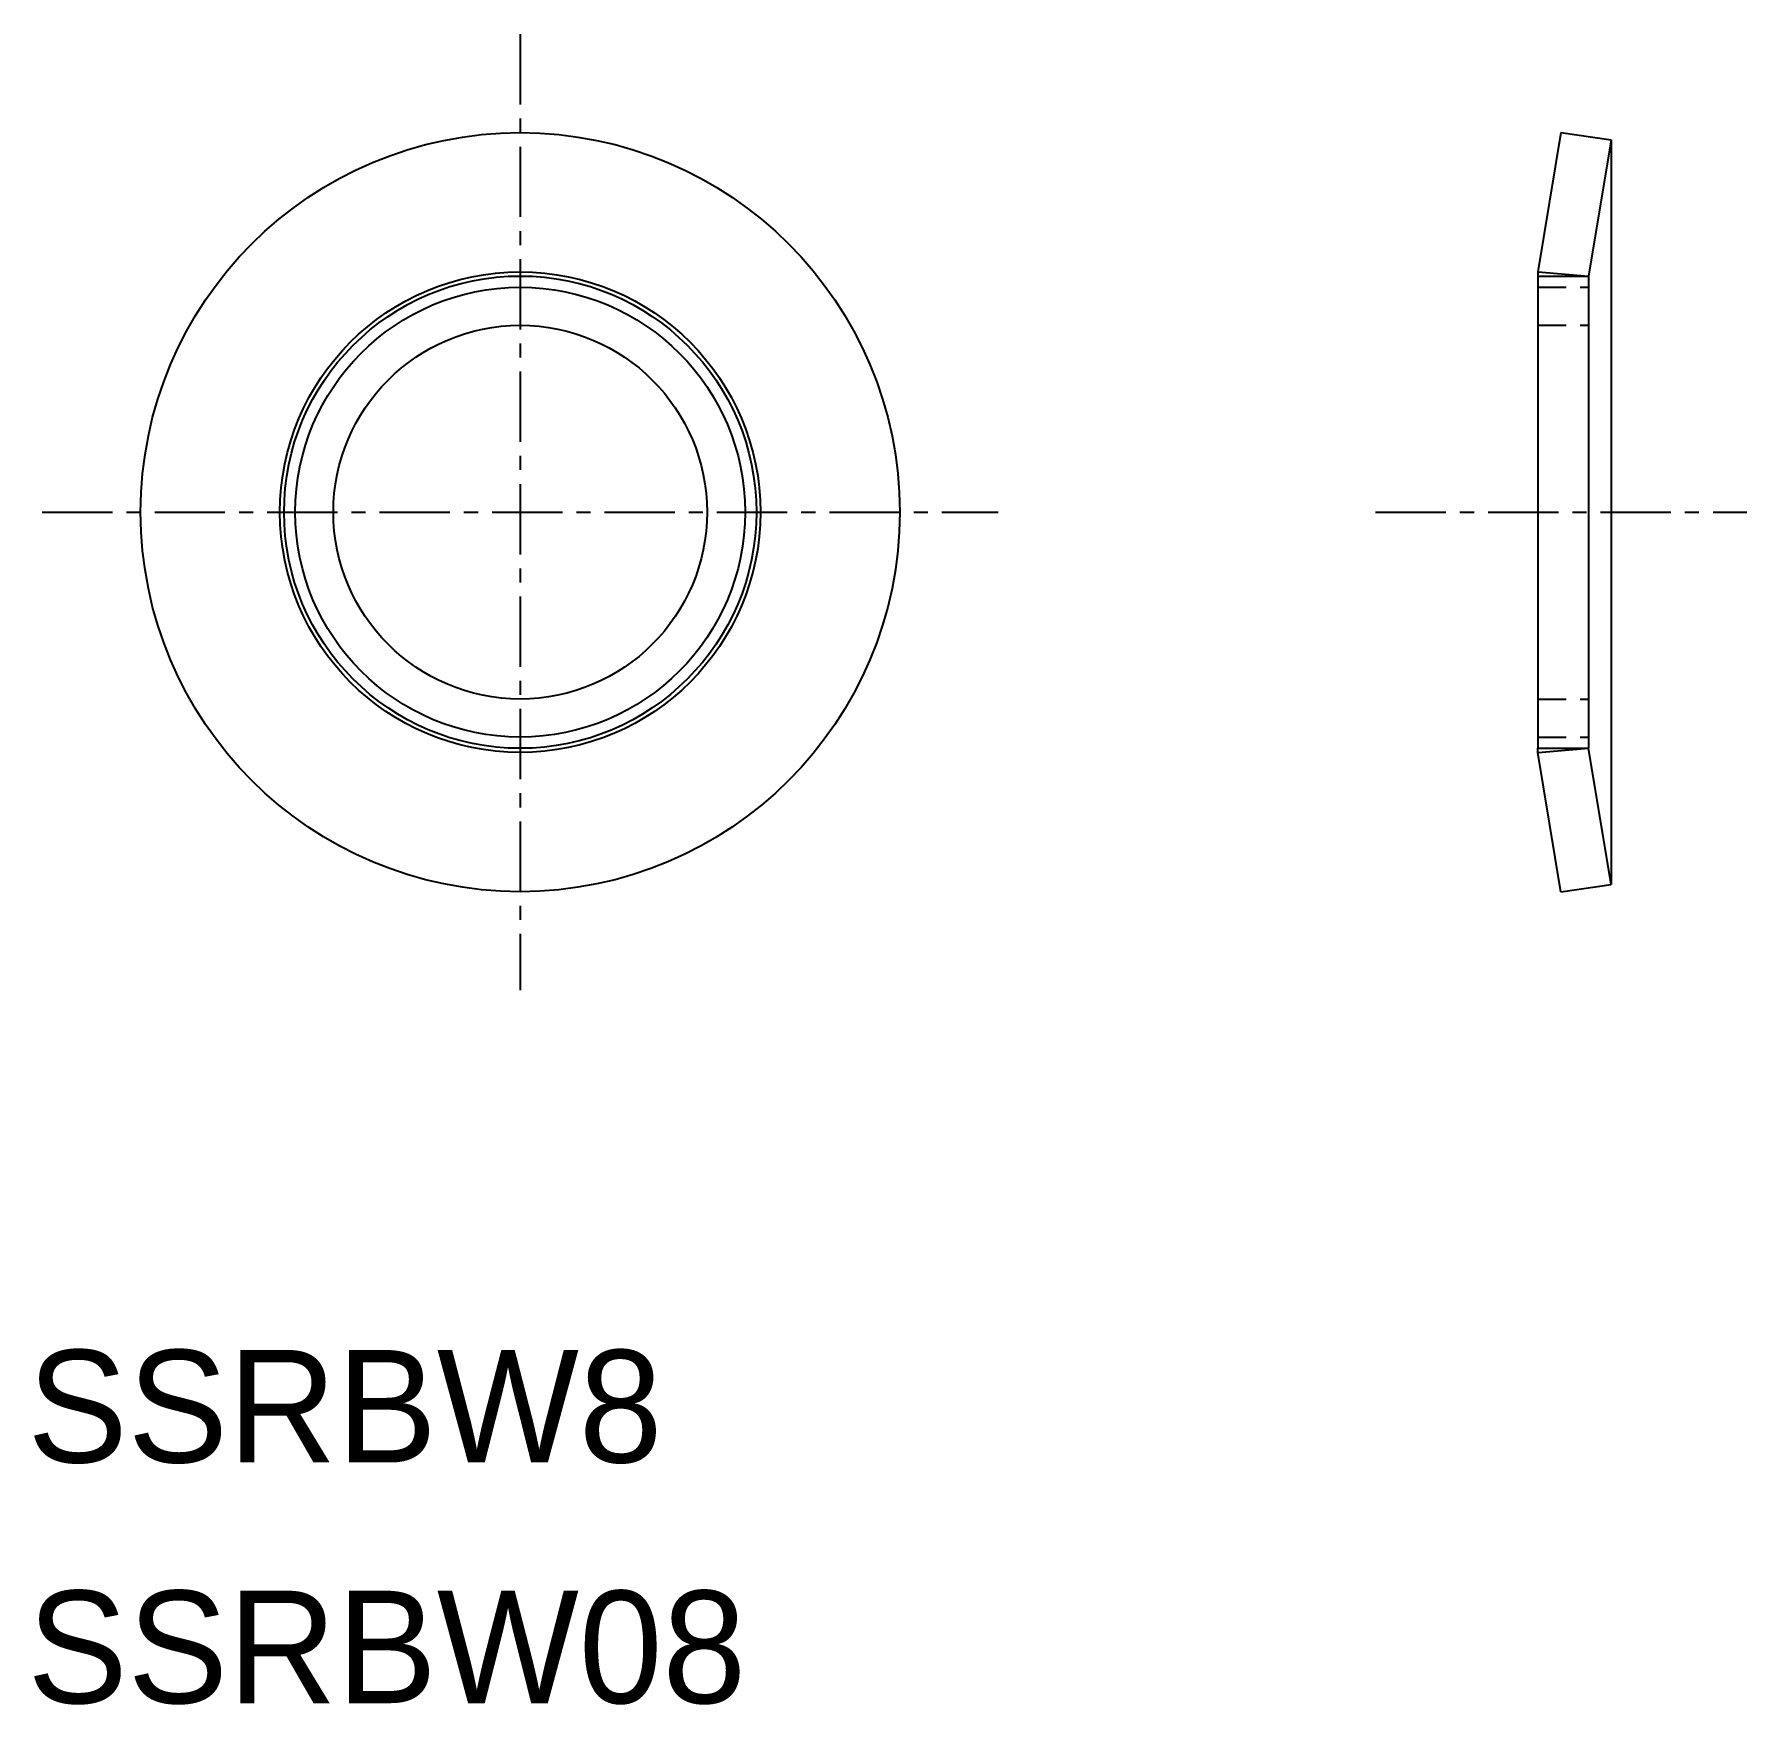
# Model space of a CAD drawing. Extents: x 77.1 to 107.5, y 12.3 to 42.
import ezdxf

# ---------------------------------------------------------------- set-up
doc = ezdxf.new("R2010")
doc.units = 0
doc.linetypes.add('CENTER', pattern=[2, 1.25, -0.25, 0.25, -0.25])
doc.linetypes.add('DASHED', pattern=[0.75, 0.5, -0.25])
doc.layers.get('0').update_dxf_attribs({"linetype": 'CONTINUOUS'})
doc.layers.add('CENTER', color=1, linetype='CENTER')

msp = doc.modelspace()

# ---------------------------------------------------------------- linework, layer by layer
at = {"color": 7, "linetype": 'CONTINUOUS'}
for p, q in [((104.217, 40.234), (103.809, 37.757)), ((104.217, 40.234), (105.108, 40.107)), ((105.108, 40.107), (104.708, 37.684)), ((105.108, 40.107), (105.108, 26.861)), ((103.809, 37.758), (103.808, 37.684)), ((103.808, 37.684), (103.808, 29.284)), ((103.808, 37.684), (104.708, 37.684)), ((103.814, 37.757), (104.708, 37.684)), ((104.708, 37.684), (104.708, 29.284)), ((103.808, 29.284), (104.708, 29.284)), ((103.808, 29.284), (104.708, 29.284)), ((103.809, 29.211), (103.808, 29.284)), ((103.814, 29.212), (104.708, 29.284)), ((105.108, 26.861), (104.708, 29.284)), ((104.217, 26.734), (103.809, 29.211)), ((104.217, 26.734), (105.108, 26.861))]:
    msp.add_line(p, q, dxfattribs=at)
at = {"color": 3, "linetype": 'DASHED'}
for p, q in [((103.808, 37.484), (104.708, 37.484)), ((103.808, 36.808), (104.708, 36.808)), ((103.808, 30.161), (104.708, 30.161)), ((103.808, 29.484), (104.708, 29.484))]:
    msp.add_line(p, q, dxfattribs=at)
at = {"color": 7, "linetype": 'CONTINUOUS'}
for radius in [6.75, 4.273, 4.2, 3.323]:
    msp.add_circle((85.708, 33.484), radius, dxfattribs=at)
at = {"color": 3, "linetype": 'CONTINUOUS'}
msp.add_circle((85.708, 33.484), 4, dxfattribs=at)
at = {"layer": 'CENTER', "color": 1, "linetype": 'CENTER'}
for p, q in [((85.708, 41.984), (85.708, 24.984)), ((77.208, 33.484), (94.208, 33.484)), ((100.922, 33.484), (107.522, 33.484))]:
    msp.add_line(p, q, dxfattribs=at)

# ---------------------------------------------------------------- texts
at = {"color": 7, "linetype": 'CONTINUOUS'}
for s, p in [('SSRBW8', (76.944, 16.582)), ('SSRBW08', (76.944, 12.301))]:
    msp.add_text(s, height=2, dxfattribs=at).set_placement(p)

doc.saveas('drawing.dxf')
